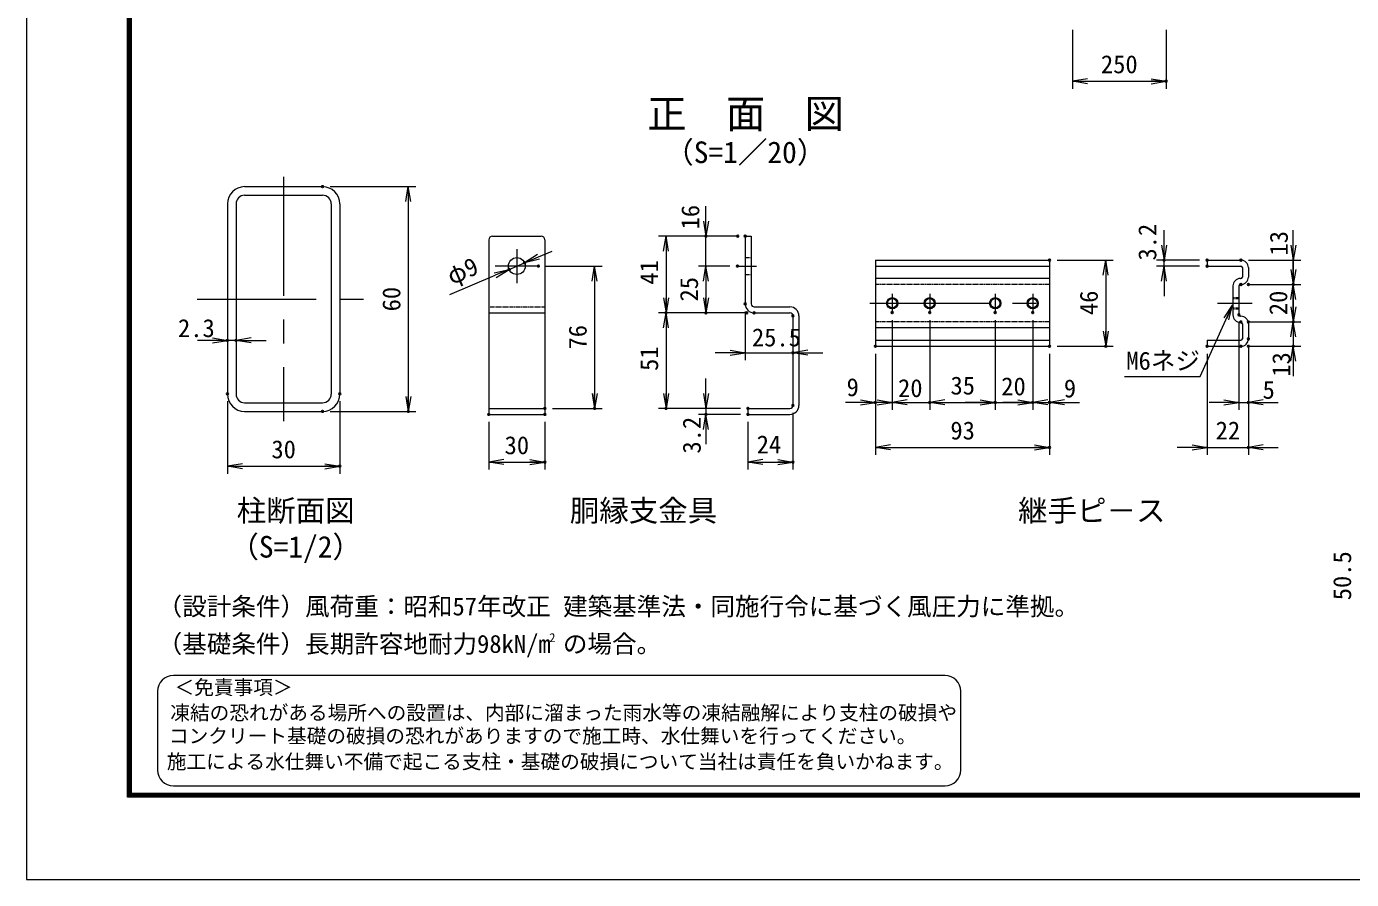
# Model space of a CAD drawing. Units: millimetres, scale not verified, with parts at other scales. Extents: x -4200 to 4200, y -2970 to 2970.
# Drawn here: x -4200 to -663, y -2970 to -692 of the extents above; entities that cross this region are included whole.
import ezdxf
from ezdxf.enums import TextEntityAlignment as Align

# ---------------------------------------------------------------- set-up
doc = ezdxf.new("R2010")
doc.units = ezdxf.units.MM
doc.header["$LTSCALE"] = 10
doc.header["$PDMODE"] = 32
doc.header["$PDSIZE"] = 5
doc.linetypes.add('USER1', pattern=[50.8, 31.75, -6.35, 6.35, -6.35])
doc.linetypes.add('USER2', pattern=[0.375, 0.25, -0.125])
for name, color, linetype, lineweight in [('0-0_D-STR1', 1, 'Continuous', 18), ('0-1_D-BMK', 2, 'USER1', 13), ('0-5_D-STR3', 3, 'Continuous', 13), ('0-6_D-STR-DIM', 7, 'Continuous', 13), ('0-7_0', 7, 'Continuous', 18), ('0-9_D-TTL-TXT', 7, 'Continuous', 18), ('0-A_D-STR-TXT', 7, 'Continuous', 13), ('0-B_D-TTL', 7, 'Continuous', 18)]:
    doc.layers.add(name, color=color, linetype=linetype, lineweight=lineweight)
doc.layers.add('0-8_Defpoints', color=253, linetype='Continuous')
doc.styles.add('ＭＳ ゴシック', font='')
doc.styles.get('ＭＳ ゴシック').set_extended_font_data('MS Gothic')

# ---------------------------------------------------------------- blocks, each defined once
blk = doc.blocks.new('_Open')
at = {"layer": '0-7_0'}
blk.add_line((-10, 1.667), (0, 0), dxfattribs=at)
blk.add_lwpolyline([(-10, -1.667), (0, 0), (-10, 0)], dxfattribs=at)

msp = doc.modelspace()

# ---------------------------------------------------------------- linework, layer by layer
at = {"layer": '0-0_D-STR1'}
for p, q in [((-3617.79, -1119.77), (-3409.79, -1119.77)), ((-3663.79, -1165.77), (-3663.79, -1673.77)), ((-3640.79, -1165.77), (-3640.79, -1673.77)), ((-3617.79, -1142.77), (-3409.79, -1142.77)), ((-3386.79, -1165.77), (-3386.79, -1673.77)), ((-3363.79, -1165.77), (-3363.79, -1673.77)), ((-3617.79, -1696.77), (-3409.79, -1696.77)), ((-3617.79, -1719.77), (-3409.79, -1719.77))]:
    msp.add_line(p, q, dxfattribs=at)
for centre, radius, start, end in [((-3617.79, -1165.77), 46, 90, 180), ((-3409.79, -1165.77), 46, 0, 90), ((-3617.79, -1165.77), 23, 90, 180), ((-3409.79, -1165.77), 23, 0, 90), ((-3617.79, -1673.77), 46, 180, 270), ((-3617.79, -1673.77), 23, 180, 270), ((-3409.79, -1673.77), 23, 270, 0), ((-3409.79, -1673.77), 46, 270, 0)]:
    msp.add_arc(centre, radius, start, end, dxfattribs=at)
at = {"layer": '0-1_D-BMK'}
for p, q in [((-3513.79, -1093.78), (-3513.79, -1745.77)), ((-2891.33, -1286.24), (-2891.33, -1377.35)), ((-2833.83, -1331.79), (-2948.83, -1331.79)), ((-2302.48, -1331.79), (-2251.55, -1331.79)), ((-1889.29, -1406), (-1889.29, -1456)), ((-1789.29, -1406), (-1789.29, -1456)), ((-1614.29, -1406), (-1614.29, -1456)), ((-1514.29, -1406), (-1514.29, -1456)), ((-3744.79, -1419.77), (-3282.79, -1419.77)), ((-1949.29, -1431), (-1454.29, -1431)), ((-1021.08, -1431), (-928.76, -1431))]:
    msp.add_line(p, q, dxfattribs=at)
at = {"layer": '0-5_D-STR3'}
for p, q in [((-2966.33, -1261.79), (-2966.33, -1727.79)), ((-2956.33, -1251.79), (-2826.33, -1251.79)), ((-2816.33, -1261.79), (-2816.33, -1727.79)), ((-2281.79, -1251.79), (-2281.79, -1432.79)), ((-2281.79, -1251.79), (-2265.79, -1251.79)), ((-2265.79, -1251.79), (-2265.79, -1432.79)), ((-1934.29, -1316), (-1934.29, -1546)), ((-1934.29, -1316), (-1469.29, -1316)), ((-1934.29, -1332), (-1469.29, -1332)), ((-1469.29, -1316), (-1469.29, -1546)), ((-1048.71, -1316), (-1048.71, -1332)), ((-1048.71, -1316), (-958.71, -1316)), ((-1048.71, -1332), (-958.71, -1332)), ((-954.71, -1336), (-954.71, -1361)), ((-938.71, -1336), (-938.71, -1361)), ((-1469.29, -1365), (-1934.29, -1365)), ((-959.71, -1365), (-958.71, -1365)), ((-979.71, -1385), (-979.71, -1462)), ((-963.71, -1385), (-963.71, -1462)), ((-959.71, -1381), (-958.71, -1381)), ((-2257.79, -1440.79), (-2162.29, -1440.79)), ((-2966.33, -1456.79), (-2816.33, -1456.79)), ((-2257.79, -1456.79), (-2162.29, -1456.79)), ((-2154.29, -1464.79), (-2154.29, -1703.79)), ((-2138.29, -1464.79), (-2138.29, -1703.79)), ((-959.71, -1466), (-958.71, -1466)), ((-959.71, -1482), (-958.71, -1482)), ((-1469.29, -1497), (-1934.29, -1497)), ((-954.71, -1486), (-954.71, -1526)), ((-938.71, -1486), (-938.71, -1526)), ((-1934.29, -1530), (-1469.29, -1530)), ((-1934.29, -1546), (-1469.29, -1546)), ((-1048.71, -1530), (-958.71, -1530)), ((-1048.71, -1530), (-1048.71, -1546)), ((-1048.71, -1546), (-958.71, -1546)), ((-2966.33, -1711.79), (-2816.33, -1711.79)), ((-2966.33, -1727.79), (-2816.33, -1727.79)), ((-2274.29, -1711.79), (-2162.29, -1711.79)), ((-2274.29, -1711.79), (-2274.29, -1727.79)), ((-2274.29, -1727.79), (-2162.29, -1727.79))]:
    msp.add_line(p, q, dxfattribs=at)
at = {"layer": '0-5_D-STR3', "linetype": 'USER2'}
for p, q in [((-2281.79, -1309.29), (-2265.79, -1309.29)), ((-2281.79, -1354.29), (-2265.79, -1354.29)), ((-1469.29, -1381), (-1934.29, -1381)), ((-2966.33, -1440.79), (-2816.33, -1440.79)), ((-979.71, -1416), (-963.71, -1416)), ((-979.71, -1418.7), (-963.71, -1418.7)), ((-979.71, -1443.29), (-963.71, -1443.29)), ((-979.71, -1446), (-963.71, -1446)), ((-1469.29, -1481), (-1934.29, -1481))]:
    msp.add_line(p, q, dxfattribs=at)
at = {"layer": '0-5_D-STR3'}
for centre, radius in [((-2891.33, -1331.79), 22.5), ((-1889.29, -1431), 15), ((-1889.29, -1431), 12.29), ((-1789.29, -1431), 15), ((-1789.29, -1431), 12.29), ((-1614.29, -1431), 15), ((-1614.29, -1431), 12.29), ((-1514.29, -1431), 15), ((-1514.29, -1431), 12.29)]:
    msp.add_circle(centre, radius, dxfattribs=at)
for centre, radius, start, end in [((-2956.33, -1261.79), 10, 90, 180), ((-2826.33, -1261.79), 10, 0, 90), ((-958.71, -1336), 20, 0, 90), ((-958.71, -1336), 4, 0, 90), ((-959.71, -1385), 20, 90, 180), ((-958.71, -1361), 4, 270, 0), ((-958.71, -1361), 20, 270, 0), ((-959.71, -1385), 4, 90, 180), ((-2257.79, -1432.79), 24, 180, 270), ((-2257.79, -1432.79), 8, 180, 270), ((-2162.29, -1464.79), 24, 0, 90), ((-2162.29, -1464.79), 8, 0, 90), ((-959.71, -1462), 20, 180, 270), ((-959.71, -1462), 4, 180, 270), ((-958.71, -1486), 20, 0, 90), ((-958.71, -1486), 4, 0, 90), ((-958.71, -1526), 4, 270, 0), ((-958.71, -1526), 20, 270, 0), ((-2162.29, -1703.79), 8, 270, 0), ((-2162.29, -1703.79), 24, 270, 0)]:
    msp.add_arc(centre, radius, start, end, dxfattribs=at)
at = {"layer": '0-6_D-STR-DIM'}
for p, q in [((-1408.25, -700.86), (-1408.25, -858.17)), ((-1158.25, -700.86), (-1158.25, -858.17)), ((-1408.25, -838.17), (-1158.25, -838.17)), ((-3389.79, -1119.77), (-3160.92, -1119.77)), ((-3180.92, -1119.77), (-3180.92, -1719.77)), ((-2386.53, -1211.79), (-2386.53, -1171.79)), ((-1163.71, -1276), (-1163.71, -1236)), ((-818.71, -1276), (-818.71, -1236)), ((-2321.79, -1251.79), (-2513, -1251.79)), ((-2493, -1251.79), (-2493, -1456.79)), ((-2301.79, -1251.79), (-2406.53, -1251.79)), ((-2386.53, -1331.79), (-2386.53, -1251.79)), ((-2833.82, -1307.31), (-2797.02, -1291.64)), ((-818.71, -1341), (-818.71, -1301)), ((-2912.03, -1340.61), (-2870.63, -1322.98)), ((-2813.83, -1331.79), (-2663.69, -1331.79)), ((-2683.69, -1331.79), (-2683.69, -1711.79)), ((-2322.48, -1331.79), (-2406.53, -1331.79)), ((-2322.48, -1331.79), (-2406.53, -1331.79)), ((-2386.53, -1331.79), (-2386.53, -1456.79)), ((-1449.29, -1316), (-1299.29, -1316)), ((-1319.29, -1316), (-1319.29, -1546)), ((-1068.71, -1316), (-1183.71, -1316)), ((-1068.71, -1332), (-1183.71, -1332)), ((-1163.71, -1332), (-1163.71, -1316)), ((-938.71, -1316), (-798.71, -1316)), ((-818.71, -1316), (-818.71, -1381)), ((-3070.19, -1407.94), (-2948.83, -1356.27)), ((-2386.53, -1371.79), (-2386.53, -1411.79)), ((-1163.71, -1372), (-1163.71, -1412)), ((-938.71, -1381), (-798.71, -1381)), ((-918.71, -1381), (-798.71, -1381)), ((-818.71, -1381), (-818.71, -1481)), ((-818.71, -1441), (-818.71, -1401)), ((-818.71, -1421), (-818.71, -1461)), ((-2277.79, -1456.79), (-2513, -1456.79)), ((-2297.79, -1456.79), (-2513, -1456.79)), ((-2493, -1456.79), (-2493, -1711.79)), ((-2277.79, -1456.79), (-2406.53, -1456.79)), ((-2281.79, -1452.79), (-2281.79, -1583.3)), ((-2154.29, -1484.79), (-2154.29, -1583.3)), ((-1889.29, -1476), (-1889.29, -1716)), ((-1889.29, -1476), (-1889.29, -1716)), ((-1789.29, -1476), (-1789.29, -1716)), ((-1789.29, -1476), (-1789.29, -1716)), ((-1614.29, -1476), (-1614.29, -1716)), ((-1614.29, -1476), (-1614.29, -1716)), ((-1514.29, -1476), (-1514.29, -1716)), ((-1514.29, -1476), (-1514.29, -1716)), ((-963.71, -1482), (-963.71, -1716)), ((-938.71, -1481), (-798.71, -1481)), ((-918.71, -1481), (-798.71, -1481)), ((-818.71, -1481), (-818.71, -1546)), ((-3703.79, -1530.15), (-3743.79, -1530.15)), ((-3640.79, -1530.15), (-3663.79, -1530.15)), ((-3600.79, -1530.15), (-3560.79, -1530.15)), ((-1449.29, -1546), (-1299.29, -1546)), ((-938.71, -1546), (-798.71, -1546)), ((-938.71, -1546), (-938.71, -1716)), ((-818.71, -1521), (-818.71, -1561)), ((-2321.79, -1563.3), (-2361.79, -1563.3)), ((-2281.79, -1563.3), (-2154.29, -1563.3)), ((-2114.29, -1563.3), (-2074.29, -1563.3)), ((-1934.29, -1566), (-1934.29, -1716)), ((-1934.29, -1566), (-1934.29, -1836)), ((-1469.29, -1566), (-1469.29, -1716)), ((-1469.29, -1566), (-1469.29, -1836)), ((-1048.71, -1566), (-1048.71, -1836)), ((-938.71, -1566), (-938.71, -1836)), ((-818.71, -1586), (-818.71, -1626)), ((-2386.53, -1671.79), (-2386.53, -1631.79)), ((-3663.79, -1692.98), (-3663.79, -1886.28)), ((-3363.79, -1692.98), (-3363.79, -1886.28)), ((-1974.29, -1696), (-2014.29, -1696)), ((-1929.29, -1696), (-1969.29, -1696)), ((-1889.29, -1696), (-1934.29, -1696)), ((-1889.29, -1696), (-1789.29, -1696)), ((-1849.29, -1696), (-1809.29, -1696)), ((-1789.29, -1696), (-1614.29, -1696)), ((-1749.29, -1696), (-1709.29, -1696)), ((-1654.29, -1696), (-1694.29, -1696)), ((-1614.29, -1696), (-1514.29, -1696)), ((-1554.29, -1696), (-1594.29, -1696)), ((-1514.29, -1696), (-1469.29, -1696)), ((-1474.29, -1696), (-1434.29, -1696)), ((-1429.29, -1696), (-1389.29, -1696)), ((-1003.71, -1696), (-1043.71, -1696)), ((-963.71, -1696), (-938.71, -1696)), ((-898.71, -1696), (-858.71, -1696)), ((-3389.79, -1719.77), (-3160.92, -1719.77)), ((-2796.33, -1711.79), (-2663.69, -1711.79)), ((-2294.29, -1711.79), (-2513, -1711.79)), ((-2294.29, -1711.79), (-2406.53, -1711.79)), ((-2294.29, -1727.79), (-2406.53, -1727.79)), ((-2386.53, -1711.79), (-2386.53, -1727.79)), ((-2154.29, -1723.79), (-2154.29, -1875.35)), ((-2966.33, -1747.79), (-2966.33, -1875.35)), ((-2816.33, -1747.79), (-2816.33, -1875.35)), ((-2386.53, -1767.79), (-2386.53, -1807.79)), ((-2274.29, -1747.79), (-2274.29, -1875.35)), ((-1934.29, -1816), (-1469.29, -1816)), ((-1088.71, -1816), (-1128.71, -1816)), ((-1048.71, -1816), (-938.71, -1816)), ((-898.71, -1816), (-858.71, -1816)), ((-3663.79, -1866.28), (-3363.79, -1866.28)), ((-2966.33, -1855.35), (-2816.33, -1855.35)), ((-2274.29, -1855.35), (-2154.29, -1855.35))]:
    msp.add_line(p, q, dxfattribs=at)
at = {"layer": '0-8_Defpoints'}
for p in [(-1158.25, -838.17), (-3409.79, -1119.77), (-2386.53, -1251.79), (-2301.79, -1251.79), (-2281.79, -1251.79), (-2912.03, -1340.61), (-2870.63, -1322.98), (-2833.83, -1331.79), (-2302.48, -1331.79), (-1469.29, -1316), (-1163.71, -1316), (-1048.71, -1316), (-1048.71, -1332), (-958.71, -1316), (-958.71, -1381), (-938.71, -1381), (-818.71, -1381), (-2281.79, -1432.79), (-2493, -1456.79), (-2386.53, -1456.79), (-2277.79, -1456.79), (-2257.79, -1456.79), (-2154.29, -1464.79), (-1889.29, -1456), (-1789.29, -1456), (-1614.29, -1456), (-1514.29, -1456), (-963.71, -1462), (-958.71, -1481), (-938.71, -1481), (-818.71, -1481), (-3663.79, -1530.15), (-3640.79, -1530.15), (-1934.29, -1546), (-1469.29, -1546), (-1469.29, -1546), (-1319.29, -1546), (-1048.71, -1546), (-958.71, -1546), (-938.71, -1526), (-938.71, -1546), (-818.71, -1546), (-2154.29, -1563.3), (-3663.79, -1672.98), (-3363.79, -1672.98), (-1934.29, -1696), (-1789.29, -1696), (-1614.29, -1696), (-1514.29, -1696), (-1469.29, -1696), (-938.71, -1696), (-3409.79, -1719.77), (-3180.92, -1719.77), (-2966.33, -1727.79), (-2816.33, -1711.79), (-2816.33, -1727.79), (-2683.69, -1711.79), (-2493, -1711.79), (-2386.53, -1727.79), (-2274.29, -1711.79), (-2274.29, -1727.79), (-2274.29, -1727.79), (-2154.29, -1703.79), (-1469.29, -1816), (-938.71, -1816), (-3363.79, -1866.28), (-2816.33, -1855.35), (-2154.29, -1855.35)]:
    msp.add_point(p, dxfattribs=at)
at = {"layer": '0-9_D-TTL-TXT', "color": 2}
for p, q in [((-1748.36, -2425), (-3808.01, -2425)), ((-3850.12, -2467.11), (-3850.12, -2677.66)), ((-1706.25, -2677.66), (-1706.25, -2467.11)), ((-3808.01, -2719.77), (-1748.36, -2719.77))]:
    msp.add_line(p, q, dxfattribs=at)
for centre, start, end in [((-3808.01, -2467.11), 90, 180), ((-1748.36, -2467.11), 0, 90), ((-3808.01, -2677.66), 180, 270), ((-1748.36, -2677.66), 270, 0)]:
    msp.add_arc(centre, 42.11, start, end, dxfattribs=at)
at = {"layer": '0-A_D-STR-TXT'}
msp.add_lwpolyline([(-1268.93, -1627.05), (-1067.07, -1627.05), (-981.63, -1438.29)], dxfattribs=at)
at = {"layer": '0-B_D-TTL'}
for points in [[(-4200.12, -2969.77), (4199.88, -2969.77), (4199.88, 2970.23), (-4200.12, 2970.23)], [(-3930.12, 2750.23), (3929.88, 2750.23), (3929.88, -2749.77), (-3930.12, -2749.77)], [(-3927.62, 2747.73), (3927.38, 2747.73), (3927.38, -2747.27), (-3927.62, -2747.27)], [(-3925.12, 2745.23), (3924.88, 2745.23), (3924.88, -2744.77), (-3925.12, -2744.77)], [(-3922.62, 2742.73), (3922.38, 2742.73), (3922.38, -2742.27), (-3922.62, -2742.27)], [(-3920.12, 2740.23), (3919.88, 2740.23), (3919.88, -2739.77), (-3920.12, -2739.77)]]:
    msp.add_lwpolyline(points, close=True, dxfattribs=at)

# ---------------------------------------------------------------- block references
at = {"layer": '0-6_D-STR-DIM', "xscale": 4, "yscale": 4}
for p, rotation in [((-1408.25, -838.17), 180), ((-3180.92, -1119.77), 90), ((-2386.53, -1251.79), 270), ((-2493, -1251.79), 90), ((-2870.63, -1322.98), 203.06027), ((-1163.71, -1316), 270), ((-818.71, -1316), 270), ((-2912.03, -1340.61), 23.06027), ((-2683.69, -1331.79), 90), ((-2386.53, -1331.79), 90), ((-2386.53, -1331.79), 90), ((-1319.29, -1316), 90), ((-1163.71, -1332), 90), ((-818.71, -1381), 270), ((-818.71, -1381), 90), ((-2493, -1456.79), 270), ((-2386.53, -1456.79), 270), ((-818.71, -1481), 270), ((-2493, -1456.79), 90), ((-818.71, -1481), 90), ((-1319.29, -1546), 270), ((-3640.79, -1530.15), 180), ((-818.71, -1546), 90), ((-2154.29, -1563.3), 180), ((-3180.92, -1719.77), 270), ((-2683.69, -1711.79), 270), ((-2493, -1711.79), 270), ((-2386.53, -1711.79), 270), ((-1889.29, -1696), 180), ((-1789.29, -1696), 180), ((-1789.29, -1696), 180), ((-1514.29, -1696), 180), ((-1469.29, -1696), 180), ((-938.71, -1696), 180), ((-2386.53, -1727.79), 90), ((-1934.29, -1816), 180), ((-938.71, -1816), 180), ((-3663.79, -1866.28), 180), ((-2966.33, -1855.35), 180), ((-2274.29, -1855.35), 180)]:
    msp.add_blockref('_Open', p, dxfattribs=dict(at, rotation=rotation))
for p in [(-1158.25, -838.17), (-3663.79, -1530.15), (-2281.79, -1563.3), (-1934.29, -1696), (-1889.29, -1696), (-1614.29, -1696), (-1614.29, -1696), (-1514.29, -1696), (-963.71, -1696), (-1469.29, -1816), (-1048.71, -1816), (-3363.79, -1866.28), (-2816.33, -1855.35), (-2154.29, -1855.35)]:
    msp.add_blockref('_Open', p, dxfattribs=at)
at = {"layer": '0-A_D-STR-TXT', "xscale": 4, "yscale": 4, "rotation": 65.64729}
msp.add_blockref('_Open', (-980.81, -1436.47), dxfattribs=at)

# ---------------------------------------------------------------- texts
at = {"layer": '0-6_D-STR-DIM', "style": 'ＭＳ ゴシック'}
for s, p in [('250', (-1332.26, -831.42)), ('2.3', (-3795.77, -1535.95)), ('25.5', (-2263.78, -1560.68)), ('9', (-2011.04, -1693.61)), ('20', (-1873.78, -1696.12)), ('35', (-1733.78, -1689.25)), ('20', (-1598.27, -1691.4)), ('9', (-1431.12, -1696.86)), ('5', (-900.73, -1700.7)), ('93', (-1734.03, -1809.25)), ('22', (-1025.95, -1809.25)), ('30', (-3546.42, -1859.53)), ('30', (-2923.96, -1848.6)), ('24', (-2251.06, -1846.54))]:
    msp.add_text(s, height=48.09, dxfattribs=at).set_placement(p, align=Align.BOTTOM_LEFT)
for s, rotation, p in [('16', 90, (-2389.83, -1233.92)), ('3.2', 90, (-1169.86, -1317.08)), ('13', 90, (-818.94, -1303.67)), ('φ9', 23.06, (-3059.29, -1395.96)), ('41', 90, (-2499.75, -1381.47)), ('25', 90, (-2393.28, -1426.4)), ('60', 90, (-3187.67, -1452.78)), ('46', 90, (-1326.04, -1462.74)), ('20', 90, (-820.39, -1462.9)), ('76', 90, (-2690.44, -1554.54)), ('51', 90, (-2499.75, -1611.85)), ('13', 90, (-812.39, -1627.32)), ('3.2', 90, (-2386.03, -1832.48)), ('50.5', 90, (-649.92, -2224.18))]:
    msp.add_text(s, height=48.09, rotation=rotation, dxfattribs=at).set_placement(p, align=Align.BOTTOM_LEFT)
at = {"layer": '0-9_D-TTL-TXT', "style": 'ＭＳ ゴシック'}
for s, height, p in [('正\u3000面\u3000図', 76.98, (-2543.15, -986.61)), ('（S=1／20）', 57.7, (-2497.67, -1074.07)), ('柱断面図', 57.7, (-3639.04, -2030.88)), ('胴縁支金具', 57.7, (-2749.98, -2030.88)), ('継手ピ－ス', 57.7, (-1553.33, -2030.88)), ('（S=1/2）', 57.7, (-3658.53, -2127.52)), ('（設計条件）風荷重：昭和57年改正 建築基準法・同施行令に基づく風圧力に準拠。', 48.09, (-3850.12, -2279.03)), ('（基礎条件）長期許容地耐力98kN/m の場合。', 48.09, (-3850.12, -2379.03)), ('2', 24.05, (-2804.65, -2343.21)), ('＜免責事項＞ \u3000\u3000', 38.49, (-3804.89, -2487.48)), ('凍結の恐れがある場所への設置は、内部に溜まった雨水等の凍結融解により支柱の破損や', 38.49, (-3816.28, -2555.27)), ('コンクリート基礎の破損の恐れがありますので施工時、水仕舞いを行ってください。', 38.49, (-3819.74, -2617.11)), ('施工による水仕舞い不備で起こる支柱・基礎の破損について当社は責任を負いかねます。 ', 38.49, (-3825.63, -2685.74))]:
    msp.add_text(s, height=height, dxfattribs=at).set_placement(p, align=Align.BOTTOM_LEFT)
at = {"layer": '0-A_D-STR-TXT', "style": 'ＭＳ ゴシック'}
msp.add_text('M6ネジ', height=48.09, dxfattribs=at).set_placement((-1264.45, -1623.09), align=Align.BOTTOM_LEFT)

doc.saveas('drawing.dxf')
